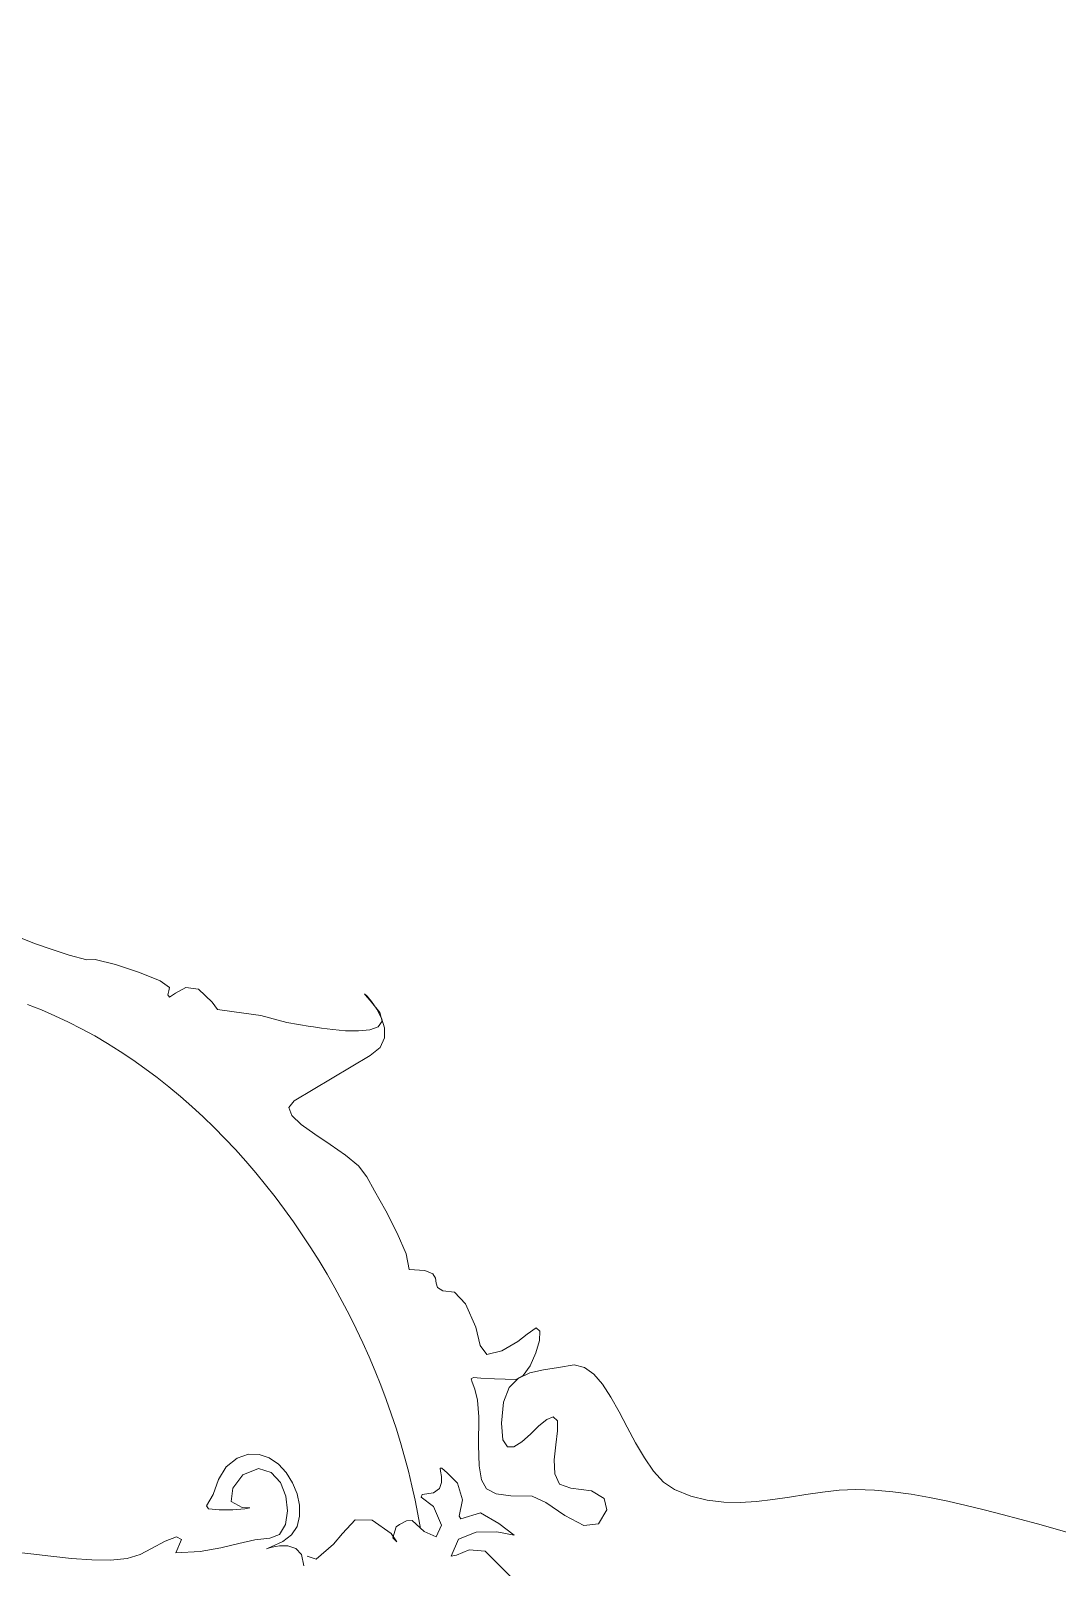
# Model space of a CAD drawing. Header units: centimetres. Extents: x -377343 to 693706, y 194584 to 813780.
# Drawn here: x 173523.1 to 173544.51, y 499977.21 to 500009.25 of the extents above; entities that cross this region are included whole.
import ezdxf

# ---------------------------------------------------------------- set-up
doc = ezdxf.new("R2010")
doc.units = ezdxf.units.CM
doc.layers.add('PIPA', color=11, linetype='Continuous')
doc.layers.add('TEXT', color=7, linetype='Continuous')

msp = doc.modelspace()

# ---------------------------------------------------------------- linework, layer by layer
at = {"layer": 'PIPA', "lineweight": 35, "extrusion": (0, 0.816497, 0.57735), "elevation": 193451.324}
msp.add_lwpolyline([(-421704.212, -325591.681), (-159560.265, -63447.734), (377343.333, -600351.331), (-158232.47, -1135927.133), (-693706.405, -600453.199), (-454216.825, -360963.619)], dxfattribs=at)
at = {"layer": 'TEXT', "color": 2, "linetype": 'Continuous', "lineweight": 13}
for p, q in [((173523.2, 499990.213), (173522.861, 499990.339)), ((173523.546, 499990.09), (173523.2, 499990.213)), ((173523.9, 499989.975), (173523.546, 499990.09)), ((173524.268, 499989.874), (173523.9, 499989.975)), ((173524.444, 499989.883), (173524.268, 499989.874)), ((173524.865, 499989.779), (173524.444, 499989.883)), ((173525.37, 499989.614), (173524.865, 499989.779)), ((173525.799, 499989.438), (173525.37, 499989.614)), ((173525.991, 499989.3), (173525.799, 499989.438)), ((173525.976, 499989.233), (173525.991, 499989.3)), ((173526.336, 499989.298), (173526.118, 499989.179)), ((173526.599, 499989.266), (173526.336, 499989.298)), ((173526.882, 499988.994), (173526.599, 499989.266)), ((173523.32, 499988.83), (173523.033, 499988.943)), ((173523.32, 499988.83), (173523.033, 499988.943)), ((173525.961, 499989.143), (173525.976, 499989.233)), ((173525.991, 499989.097), (173525.961, 499989.143)), ((173526.118, 499989.179), (173525.991, 499989.097)), ((173526.992, 499988.841), (173526.882, 499988.994)), ((173530.114, 499989.116), (173530.06, 499989.167)), ((173530.06, 499989.167), (173530.073, 499989.143)), ((173530.073, 499989.143), (173530.18, 499989.03)), ((173530.209, 499989.005), (173530.114, 499989.116)), ((173530.18, 499989.03), (173530.384, 499988.777)), ((173530.319, 499988.848), (173530.209, 499989.005)), ((173523.604, 499988.708), (173523.32, 499988.83)), ((173523.604, 499988.708), (173523.32, 499988.83)), ((173523.884, 499988.577), (173523.604, 499988.708)), ((173523.884, 499988.577), (173523.604, 499988.708)), ((173527.342, 499988.793), (173526.992, 499988.841)), ((173527.896, 499988.715), (173527.342, 499988.793)), ((173528.443, 499988.568), (173527.896, 499988.715)), ((173530.418, 499988.66), (173530.319, 499988.848)), ((173530.384, 499988.777), (173530.429, 499988.598)), ((173530.48, 499988.455), (173530.418, 499988.66)), ((173524.16, 499988.437), (173523.884, 499988.577)), ((173524.16, 499988.437), (173523.884, 499988.577)), ((173524.433, 499988.289), (173524.16, 499988.437)), ((173524.433, 499988.289), (173524.16, 499988.437)), ((173528.93, 499988.489), (173528.443, 499988.568)), ((173528.999, 499988.478), (173528.93, 499988.489)), ((173529.167, 499988.452), (173528.999, 499988.478)), ((173529.4, 499988.421), (173529.167, 499988.452)), ((173529.666, 499988.398), (173529.4, 499988.421)), ((173529.935, 499988.392), (173529.666, 499988.398)), ((173530.173, 499988.416), (173529.935, 499988.392)), ((173530.348, 499988.481), (173530.173, 499988.416)), ((173530.429, 499988.598), (173530.348, 499988.481)), ((173530.478, 499988.247), (173530.48, 499988.455)), ((173524.701, 499988.131), (173524.433, 499988.289)), ((173524.701, 499988.131), (173524.433, 499988.289)), ((173524.965, 499987.966), (173524.701, 499988.131)), ((173524.965, 499987.966), (173524.701, 499988.131)), ((173530.18, 499987.881), (173530.387, 499988.051)), ((173530.387, 499988.051), (173530.478, 499988.247)), ((173525.226, 499987.793), (173524.965, 499987.966)), ((173525.226, 499987.793), (173524.965, 499987.966)), ((173525.482, 499987.612), (173525.226, 499987.793)), ((173525.482, 499987.612), (173525.226, 499987.793)), ((173528.592, 499986.935), (173530.18, 499987.881)), ((173525.733, 499987.424), (173525.482, 499987.612)), ((173525.733, 499987.424), (173525.482, 499987.612)), ((173525.981, 499987.229), (173525.733, 499987.424)), ((173525.981, 499987.229), (173525.733, 499987.424)), ((173526.224, 499987.026), (173525.981, 499987.229)), ((173526.224, 499987.026), (173525.981, 499987.229)), ((173526.462, 499986.817), (173526.224, 499987.026)), ((173526.462, 499986.817), (173526.224, 499987.026)), ((173526.696, 499986.602), (173526.462, 499986.817)), ((173526.696, 499986.602), (173526.462, 499986.817)), ((173528.48, 499986.795), (173528.592, 499986.935)), ((173528.544, 499986.63), (173528.48, 499986.795)), ((173526.925, 499986.38), (173526.696, 499986.602)), ((173526.925, 499986.38), (173526.696, 499986.602)), ((173527.15, 499986.152), (173526.925, 499986.38)), ((173527.15, 499986.152), (173526.925, 499986.38)), ((173528.74, 499986.445), (173528.544, 499986.63)), ((173529.023, 499986.243), (173528.74, 499986.445)), ((173527.369, 499985.918), (173527.15, 499986.152)), ((173527.369, 499985.918), (173527.15, 499986.152)), ((173529.346, 499986.028), (173529.023, 499986.243)), ((173527.584, 499985.679), (173527.369, 499985.918)), ((173527.584, 499985.679), (173527.369, 499985.918)), ((173529.666, 499985.805), (173529.346, 499986.028)), ((173529.936, 499985.577), (173529.666, 499985.805)), ((173527.794, 499985.435), (173527.584, 499985.679)), ((173527.794, 499985.435), (173527.584, 499985.679)), ((173527.998, 499985.186), (173527.794, 499985.435)), ((173527.998, 499985.186), (173527.794, 499985.435)), ((173530.112, 499985.348), (173529.936, 499985.577)), ((173528.198, 499984.931), (173527.998, 499985.186)), ((173528.198, 499984.931), (173527.998, 499985.186)), ((173530.272, 499985.057), (173530.112, 499985.348)), ((173528.392, 499984.673), (173528.198, 499984.931)), ((173528.392, 499984.673), (173528.198, 499984.931)), ((173530.504, 499984.641), (173530.272, 499985.057)), ((173528.581, 499984.41), (173528.392, 499984.673)), ((173528.581, 499984.41), (173528.392, 499984.673)), ((173530.745, 499984.178), (173530.504, 499984.641)), ((173528.764, 499984.143), (173528.581, 499984.41)), ((173528.764, 499984.143), (173528.581, 499984.41)), ((173528.942, 499983.872), (173528.764, 499984.143)), ((173528.942, 499983.872), (173528.764, 499984.143)), ((173530.928, 499983.746), (173530.745, 499984.178)), ((173529.114, 499983.597), (173528.942, 499983.872)), ((173529.114, 499983.597), (173528.942, 499983.872)), ((173529.281, 499983.319), (173529.114, 499983.597)), ((173529.281, 499983.319), (173529.114, 499983.597)), ((173530.99, 499983.422), (173530.928, 499983.746)), ((173529.442, 499983.038), (173529.281, 499983.319)), ((173529.442, 499983.038), (173529.281, 499983.319)), ((173531.321, 499983.396), (173530.99, 499983.422)), ((173531.485, 499983.328), (173531.321, 499983.396)), ((173531.544, 499983.236), (173531.485, 499983.328)), ((173531.557, 499983.135), (173531.544, 499983.236)), ((173529.598, 499982.754), (173529.442, 499983.038)), ((173529.598, 499982.754), (173529.442, 499983.038)), ((173531.586, 499983.043), (173531.557, 499983.135)), ((173531.692, 499982.975), (173531.586, 499983.043)), ((173531.936, 499982.949), (173531.692, 499982.975)), ((173532.167, 499982.705), (173531.936, 499982.949)), ((173529.747, 499982.468), (173529.598, 499982.754)), ((173529.747, 499982.468), (173529.598, 499982.754)), ((173532.382, 499982.213), (173532.167, 499982.705)), ((173529.89, 499982.179), (173529.747, 499982.468)), ((173529.89, 499982.179), (173529.747, 499982.468)), ((173532.477, 499981.834), (173532.382, 499982.213)), ((173530.028, 499981.888), (173529.89, 499982.179)), ((173530.028, 499981.888), (173529.89, 499982.179)), ((173530.159, 499981.595), (173530.028, 499981.888)), ((173530.159, 499981.595), (173530.028, 499981.888)), ((173533.261, 499981.92), (173532.929, 499981.725)), ((173533.457, 499982.071), (173533.261, 499981.92)), ((173533.642, 499982.199), (173533.457, 499982.071)), ((173533.636, 499981.678), (173533.711, 499981.94)), ((173533.72, 499982.134), (173533.642, 499982.199)), ((173533.711, 499981.94), (173533.72, 499982.134)), ((173530.284, 499981.3), (173530.159, 499981.595)), ((173530.284, 499981.3), (173530.159, 499981.595)), ((173532.616, 499981.643), (173532.477, 499981.834)), ((173532.929, 499981.725), (173532.616, 499981.643)), ((173533.515, 499981.413), (173533.636, 499981.678)), ((173530.403, 499981.004), (173530.284, 499981.3)), ((173530.403, 499981.004), (173530.284, 499981.3)), ((173533.512, 499981.262), (173533.27, 499981.149)), ((173533.37, 499981.207), (173533.515, 499981.413)), ((173533.795, 499981.327), (173533.512, 499981.262)), ((173534.107, 499981.372), (173533.795, 499981.327)), ((173534.436, 499981.429), (173534.107, 499981.372)), ((173534.648, 499981.378), (173534.436, 499981.429)), ((173534.844, 499981.238), (173534.648, 499981.378)), ((173530.515, 499980.707), (173530.403, 499981.004)), ((173530.515, 499980.707), (173530.403, 499981.004)), ((173532.287, 499981.142), (173532.336, 499981.164)), ((173532.306, 499981.069), (173532.287, 499981.142)), ((173532.36, 499980.925), (173532.306, 499981.069)), ((173532.336, 499981.164), (173532.486, 499981.156)), ((173532.417, 499980.692), (173532.36, 499980.925)), ((173532.486, 499981.156), (173532.77, 499981.136)), ((173532.77, 499981.136), (173533.22, 499981.125)), ((173533.081, 499980.956), (173532.959, 499980.654)), ((173533.27, 499981.149), (173533.081, 499980.956)), ((173533.22, 499981.125), (173533.37, 499981.207)), ((173535.027, 499981.025), (173534.844, 499981.238)), ((173535.202, 499980.758), (173535.027, 499981.025)), ((173530.621, 499980.408), (173530.515, 499980.707)), ((173530.621, 499980.408), (173530.515, 499980.707)), ((173532.443, 499980.348), (173532.417, 499980.692)), ((173532.959, 499980.654), (173532.916, 499980.213)), ((173535.373, 499980.454), (173535.202, 499980.758)), ((173530.721, 499980.109), (173530.621, 499980.408)), ((173530.721, 499980.109), (173530.621, 499980.408)), ((173532.441, 499979.756), (173532.443, 499980.348)), ((173533.7, 499980.156), (173533.863, 499980.292)), ((173533.863, 499980.292), (173533.997, 499980.348)), ((173533.997, 499980.348), (173534.085, 499980.266)), ((173535.544, 499980.13), (173535.373, 499980.454)), ((173530.813, 499979.81), (173530.721, 499980.109)), ((173530.813, 499979.81), (173530.721, 499980.109)), ((173532.916, 499980.213), (173532.95, 499979.869)), ((173533.343, 499979.824), (173533.521, 499979.985)), ((173533.521, 499979.985), (173533.7, 499980.156)), ((173534.088, 499980.053), (173534.051, 499979.763)), ((173534.085, 499980.266), (173534.088, 499980.053)), ((173535.718, 499979.804), (173535.544, 499980.13)), ((173530.899, 499979.51), (173530.813, 499979.81)), ((173530.899, 499979.51), (173530.813, 499979.81)), ((173532.451, 499979.325), (173532.441, 499979.756)), ((173532.95, 499979.869), (173533.042, 499979.721)), ((173533.042, 499979.721), (173533.178, 499979.721)), ((173533.178, 499979.721), (173533.343, 499979.824)), ((173534.051, 499979.763), (173534.017, 499979.447)), ((173535.9, 499979.493), (173535.718, 499979.804)), ((173527.408, 499979.482), (173527.173, 499979.301)), ((173527.408, 499979.482), (173527.173, 499979.301)), ((173527.64, 499979.565), (173527.408, 499979.482)), ((173527.64, 499979.565), (173527.408, 499979.482)), ((173527.864, 499979.564), (173527.64, 499979.565)), ((173527.864, 499979.564), (173527.64, 499979.565)), ((173528.074, 499979.491), (173527.864, 499979.564)), ((173528.074, 499979.491), (173527.864, 499979.564)), ((173528.264, 499979.36), (173528.074, 499979.491)), ((173528.264, 499979.36), (173528.074, 499979.491)), ((173528.429, 499979.183), (173528.264, 499979.36)), ((173528.429, 499979.183), (173528.264, 499979.36)), ((173530.979, 499979.211), (173530.899, 499979.51)), ((173530.979, 499979.211), (173530.899, 499979.51)), ((173532.499, 499979.03), (173532.451, 499979.325)), ((173534.017, 499979.447), (173534.029, 499979.156)), ((173536.093, 499979.215), (173535.9, 499979.493)), ((173527.015, 499979.038), (173526.903, 499978.73)), ((173527.015, 499979.038), (173526.903, 499978.73)), ((173527.173, 499979.301), (173527.015, 499979.038)), ((173527.173, 499979.301), (173527.015, 499979.038)), ((173527.312, 499978.862), (173527.525, 499979.14)), ((173527.312, 499978.862), (173527.525, 499979.14)), ((173527.525, 499979.14), (173527.849, 499979.267)), ((173527.525, 499979.14), (173527.849, 499979.267)), ((173527.849, 499979.267), (173528.115, 499979.186)), ((173527.849, 499979.267), (173528.115, 499979.186)), ((173528.115, 499979.186), (173528.306, 499978.979)), ((173528.115, 499979.186), (173528.306, 499978.979)), ((173528.561, 499978.973), (173528.429, 499979.183)), ((173528.561, 499978.973), (173528.429, 499979.183)), ((173531.051, 499978.911), (173530.979, 499979.211)), ((173531.051, 499978.911), (173530.979, 499979.211)), ((173531.675, 499979.274), (173531.639, 499979.277)), ((173531.639, 499979.277), (173531.647, 499979.212)), ((173531.675, 499979.274), (173531.639, 499979.277)), ((173531.639, 499979.277), (173531.647, 499979.212)), ((173531.647, 499979.212), (173531.668, 499979.103)), ((173531.647, 499979.212), (173531.668, 499979.103)), ((173531.668, 499979.103), (173531.671, 499978.975)), ((173531.668, 499979.103), (173531.671, 499978.975)), ((173531.786, 499979.177), (173531.675, 499979.274)), ((173531.786, 499979.177), (173531.675, 499979.274)), ((173532.004, 499978.963), (173531.786, 499979.177)), ((173532.004, 499978.963), (173531.786, 499979.177)), ((173532.609, 499978.844), (173532.499, 499979.03)), ((173534.029, 499979.156), (173534.132, 499978.944)), ((173536.302, 499978.987), (173536.093, 499979.215)), ((173526.903, 499978.73), (173526.768, 499978.49)), ((173526.903, 499978.73), (173526.768, 499978.49)), ((173527.283, 499978.583), (173527.312, 499978.862)), ((173527.283, 499978.583), (173527.312, 499978.862)), ((173528.306, 499978.979), (173528.42, 499978.695)), ((173528.306, 499978.979), (173528.42, 499978.695)), ((173528.42, 499978.695), (173528.457, 499978.386)), ((173528.42, 499978.695), (173528.457, 499978.386)), ((173528.655, 499978.743), (173528.561, 499978.973)), ((173528.655, 499978.743), (173528.561, 499978.973)), ((173528.706, 499978.506), (173528.655, 499978.743)), ((173528.706, 499978.506), (173528.655, 499978.743)), ((173531.117, 499978.612), (173531.051, 499978.911)), ((173531.117, 499978.612), (173531.051, 499978.911)), ((173531.261, 499978.726), (173531.246, 499978.673)), ((173531.261, 499978.726), (173531.246, 499978.673)), ((173531.499, 499978.762), (173531.261, 499978.726)), ((173531.499, 499978.762), (173531.261, 499978.726)), ((173531.625, 499978.854), (173531.499, 499978.762)), ((173531.625, 499978.854), (173531.499, 499978.762)), ((173531.671, 499978.975), (173531.625, 499978.854)), ((173531.671, 499978.975), (173531.625, 499978.854)), ((173532.104, 499978.613), (173532.004, 499978.963)), ((173532.104, 499978.613), (173532.004, 499978.963)), ((173532.805, 499978.743), (173532.609, 499978.844)), ((173533.113, 499978.701), (173532.805, 499978.743)), ((173533.558, 499978.693), (173533.113, 499978.701)), ((173533.846, 499978.56), (173533.558, 499978.693)), ((173534.132, 499978.944), (173534.369, 499978.862)), ((173534.369, 499978.862), (173534.8, 499978.802)), ((173534.8, 499978.802), (173535.061, 499978.642)), ((173536.531, 499978.828), (173536.302, 499978.987)), ((173536.872, 499978.691), (173536.531, 499978.828)), ((173537.213, 499978.606), (173536.872, 499978.691)), ((173539.271, 499978.729), (173538.926, 499978.674)), ((173539.617, 499978.778), (173539.271, 499978.729)), ((173539.965, 499978.814), (173539.617, 499978.778)), ((173540.314, 499978.828), (173539.965, 499978.814)), ((173540.699, 499978.816), (173540.314, 499978.828)), ((173541.084, 499978.783), (173540.699, 499978.816)), ((173541.468, 499978.732), (173541.084, 499978.783)), ((173541.85, 499978.666), (173541.468, 499978.732)), ((173526.768, 499978.49), (173526.809, 499978.429)), ((173526.768, 499978.49), (173526.809, 499978.429)), ((173526.809, 499978.429), (173527.028, 499978.406)), ((173526.809, 499978.429), (173527.028, 499978.406)), ((173527.028, 499978.406), (173527.317, 499978.41)), ((173527.028, 499978.406), (173527.317, 499978.41)), ((173527.511, 499978.456), (173527.283, 499978.583)), ((173527.511, 499978.456), (173527.283, 499978.583)), ((173527.317, 499978.41), (173527.566, 499978.427)), ((173527.317, 499978.41), (173527.566, 499978.427)), ((173527.667, 499978.447), (173527.511, 499978.456)), ((173527.667, 499978.447), (173527.511, 499978.456)), ((173527.566, 499978.427), (173527.667, 499978.447)), ((173527.566, 499978.427), (173527.667, 499978.447)), ((173528.457, 499978.386), (173528.414, 499978.102)), ((173528.457, 499978.386), (173528.414, 499978.102)), ((173528.708, 499978.275), (173528.706, 499978.506)), ((173528.708, 499978.275), (173528.706, 499978.506)), ((173531.175, 499978.314), (173531.117, 499978.612)), ((173531.175, 499978.314), (173531.117, 499978.612)), ((173531.246, 499978.673), (173531.501, 499978.476)), ((173531.246, 499978.673), (173531.501, 499978.476)), ((173531.501, 499978.476), (173531.666, 499978.085)), ((173531.501, 499978.476), (173531.666, 499978.085)), ((173532.039, 499978.277), (173532.104, 499978.613)), ((173532.039, 499978.277), (173532.104, 499978.613)), ((173534.238, 499978.291), (173533.846, 499978.56)), ((173535.119, 499978.405), (173534.943, 499978.118)), ((173535.061, 499978.642), (173535.119, 499978.405)), ((173537.554, 499978.565), (173537.213, 499978.606)), ((173537.896, 499978.559), (173537.554, 499978.565)), ((173538.238, 499978.581), (173537.896, 499978.559)), ((173538.582, 499978.622), (173538.238, 499978.581)), ((173538.926, 499978.674), (173538.582, 499978.622)), ((173542.231, 499978.587), (173541.85, 499978.666)), ((173542.61, 499978.499), (173542.231, 499978.587)), ((173542.987, 499978.406), (173542.61, 499978.499)), ((173543.361, 499978.309), (173542.987, 499978.406)), ((173528.414, 499978.102), (173528.29, 499977.895)), ((173528.414, 499978.102), (173528.29, 499977.895)), ((173528.538, 499977.883), (173528.654, 499978.063)), ((173528.538, 499977.883), (173528.654, 499978.063)), ((173528.654, 499978.063), (173528.708, 499978.275)), ((173528.654, 499978.063), (173528.708, 499978.275)), ((173529.868, 499978.201), (173529.605, 499977.916)), ((173529.868, 499978.201), (173529.605, 499977.916)), ((173530.221, 499978.193), (173529.868, 499978.201)), ((173530.221, 499978.193), (173529.868, 499978.201)), ((173530.619, 499977.916), (173530.221, 499978.193)), ((173530.619, 499977.916), (173530.221, 499978.193)), ((173530.72, 499978.051), (173530.649, 499977.821)), ((173530.72, 499978.051), (173530.649, 499977.821)), ((173530.793, 499978.101), (173530.72, 499978.051)), ((173530.793, 499978.101), (173530.72, 499978.051)), ((173530.94, 499978.181), (173530.793, 499978.101)), ((173530.94, 499978.181), (173530.793, 499978.101)), ((173531.058, 499978.186), (173530.94, 499978.181)), ((173531.058, 499978.186), (173530.94, 499978.181)), ((173531.306, 499977.957), (173531.058, 499978.186)), ((173531.306, 499977.957), (173531.058, 499978.186)), ((173531.227, 499978.017), (173531.175, 499978.314)), ((173531.227, 499978.017), (173531.175, 499978.314)), ((173531.666, 499978.085), (173531.553, 499977.841)), ((173531.666, 499978.085), (173531.553, 499977.841)), ((173532.071, 499978.22), (173532.039, 499978.277)), ((173532.071, 499978.22), (173532.039, 499978.277)), ((173532.481, 499978.342), (173532.071, 499978.22)), ((173532.481, 499978.342), (173532.071, 499978.22)), ((173532.867, 499978.12), (173532.481, 499978.342)), ((173532.867, 499978.12), (173532.481, 499978.342)), ((173533.186, 499977.882), (173532.867, 499978.12)), ((173533.186, 499977.882), (173532.867, 499978.12)), ((173534.636, 499978.08), (173534.238, 499978.291)), ((173534.943, 499978.118), (173534.636, 499978.08)), ((173543.731, 499978.212), (173543.361, 499978.309)), ((173544.098, 499978.118), (173543.731, 499978.212)), ((173548.017, 499977.004), (173544.098, 499978.118)), ((173525.902, 499977.751), (173525.619, 499977.6)), ((173525.902, 499977.751), (173525.619, 499977.6)), ((173526.142, 499977.844), (173525.902, 499977.751)), ((173526.142, 499977.844), (173525.902, 499977.751)), ((173526.126, 499977.51), (173526.246, 499977.792)), ((173526.126, 499977.51), (173526.246, 499977.792)), ((173526.246, 499977.792), (173526.142, 499977.844)), ((173526.246, 499977.792), (173526.142, 499977.844)), ((173527.774, 499977.783), (173527.439, 499977.707)), ((173527.774, 499977.783), (173527.439, 499977.707)), ((173528.085, 499977.814), (173527.774, 499977.783)), ((173528.085, 499977.814), (173527.774, 499977.783)), ((173528.29, 499977.895), (173528.085, 499977.814)), ((173528.29, 499977.895), (173528.085, 499977.814)), ((173528.113, 499977.634), (173528.355, 499977.747)), ((173528.113, 499977.634), (173528.355, 499977.747)), ((173528.355, 499977.747), (173528.538, 499977.883)), ((173528.355, 499977.747), (173528.538, 499977.883)), ((173529.605, 499977.916), (173529.413, 499977.688)), ((173529.605, 499977.916), (173529.413, 499977.688)), ((173530.735, 499977.74), (173530.619, 499977.916)), ((173530.735, 499977.74), (173530.619, 499977.916)), ((173530.649, 499977.821), (173530.735, 499977.74)), ((173530.649, 499977.821), (173530.735, 499977.74)), ((173531.553, 499977.841), (173531.306, 499977.957)), ((173531.553, 499977.841), (173531.306, 499977.957)), ((173531.869, 499977.443), (173532.022, 499977.796)), ((173531.869, 499977.443), (173532.022, 499977.796)), ((173532.022, 499977.796), (173532.388, 499977.941)), ((173532.022, 499977.796), (173532.388, 499977.941)), ((173532.388, 499977.941), (173532.824, 499977.946)), ((173532.388, 499977.941), (173532.824, 499977.946)), ((173532.824, 499977.946), (173533.186, 499977.882)), ((173532.824, 499977.946), (173533.186, 499977.882)), ((173523.102, 499977.491), (173522.726, 499977.529)), ((173523.102, 499977.491), (173522.726, 499977.529)), ((173523.517, 499977.442), (173523.102, 499977.491)), ((173523.517, 499977.442), (173523.102, 499977.491)), ((173523.947, 499977.396), (173523.517, 499977.442)), ((173523.947, 499977.396), (173523.517, 499977.442)), ((173524.371, 499977.364), (173523.947, 499977.396)), ((173524.371, 499977.364), (173523.947, 499977.396)), ((173525.383, 499977.476), (173525.111, 499977.392)), ((173525.383, 499977.476), (173525.111, 499977.392)), ((173525.619, 499977.6), (173525.383, 499977.476)), ((173525.619, 499977.6), (173525.383, 499977.476)), ((173526.631, 499977.542), (173526.126, 499977.51)), ((173526.631, 499977.542), (173526.126, 499977.51)), ((173527.064, 499977.617), (173526.631, 499977.542)), ((173527.064, 499977.617), (173526.631, 499977.542)), ((173527.439, 499977.707), (173527.064, 499977.617)), ((173527.439, 499977.707), (173527.064, 499977.617)), ((173528.016, 499977.593), (173528.113, 499977.634)), ((173528.016, 499977.593), (173528.113, 499977.634)), ((173528.034, 499977.6), (173528.016, 499977.593)), ((173528.034, 499977.6), (173528.016, 499977.593)), ((173528.135, 499977.63), (173528.034, 499977.6)), ((173528.135, 499977.63), (173528.034, 499977.6)), ((173528.289, 499977.657), (173528.135, 499977.63)), ((173528.289, 499977.657), (173528.135, 499977.63)), ((173528.463, 499977.657), (173528.289, 499977.657)), ((173528.463, 499977.657), (173528.289, 499977.657)), ((173528.626, 499977.604), (173528.463, 499977.657)), ((173528.626, 499977.604), (173528.463, 499977.657)), ((173528.747, 499977.473), (173528.626, 499977.604)), ((173528.747, 499977.473), (173528.626, 499977.604)), ((173528.795, 499977.24), (173528.747, 499977.473)), ((173528.795, 499977.24), (173528.747, 499977.473)), ((173529.055, 499977.378), (173528.862, 499977.443)), ((173529.055, 499977.378), (173528.862, 499977.443)), ((173529.413, 499977.688), (173529.055, 499977.378)), ((173529.413, 499977.688), (173529.055, 499977.378)), ((173531.978, 499977.461), (173531.869, 499977.443)), ((173531.978, 499977.461), (173531.869, 499977.443)), ((173532.244, 499977.57), (173531.978, 499977.461)), ((173532.244, 499977.57), (173531.978, 499977.461)), ((173532.578, 499977.544), (173532.244, 499977.57)), ((173532.578, 499977.544), (173532.244, 499977.57)), ((173533.119, 499977.004), (173532.578, 499977.544)), ((173533.119, 499977.004), (173532.578, 499977.544)), ((173524.766, 499977.359), (173524.371, 499977.364)), ((173524.766, 499977.359), (173524.371, 499977.364)), ((173525.111, 499977.392), (173524.766, 499977.359)), ((173525.111, 499977.392), (173524.766, 499977.359))]:
    msp.add_line(p, q, dxfattribs=at)

doc.saveas('drawing.dxf')
